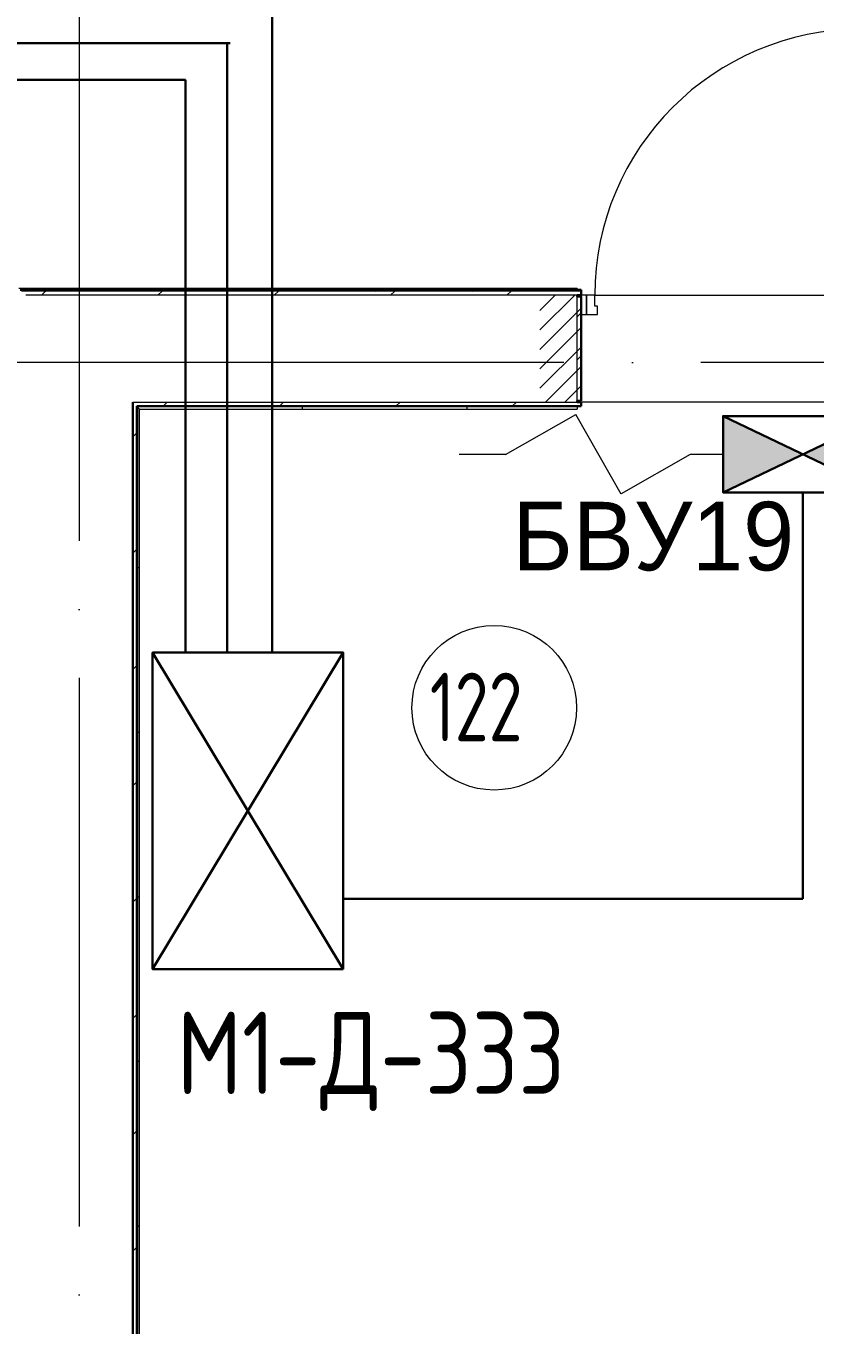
# Model space of a CAD drawing. Header units: millimetres. Extents: x -396912 to 182286, y -43638 to 41610.
# Drawn here: x -9350 to -6473, y -16588 to -11851 of the extents above; entities that cross this region are included whole.
import ezdxf

# ---------------------------------------------------------------- set-up
doc = ezdxf.new("R2010")
doc.units = ezdxf.units.MM
doc.set_wipeout_variables(frame=1)
doc.linetypes.add('ADSK_Линия сетки', pattern=[25, 20, -2.5, 0, -2.5])
doc.linetypes.add('ADSK_Штриховая_ш2 п1_5', pattern=[4.5, 3, -1.5])
doc.layers.add('TEXT1', color=7, linetype='Continuous')
for name, color, linetype, lineweight in [('Двери', 252, 'Continuous', 9), ('лс', 5, 'Continuous', 30), ('Марки помещений', 252, 'Continuous', 20), ('Ограждение', 252, 'Continuous', 9), ('ОЗДС оборудование', 5, 'Continuous', 30), ('Оси', 252, 'Continuous', 9), ('СКиУД', 6, 'Continuous', 5), ('Стены внутренние', 7, 'Continuous', 18), ('Стены наружные', 7, 'Continuous', 18), ('Стены штриховка', 7, 'Continuous', 9)]:
    doc.layers.add(name, color=color, linetype=linetype, lineweight=lineweight)
doc.styles.add('GOST Common_3', font='', dxfattribs={"height": 3.5})
doc.styles.add('Mipgost_5', font='', dxfattribs={"height": 250})
doc.styles.add('RubezhCAD', font='', dxfattribs={"oblique": 10})
doc.styles.get('GOST Common_3').set_extended_font_data('GOST 2.304 type A')
doc.styles.get('Mipgost_5').set_extended_font_data('Mipgost')
doc.styles.get('RubezhCAD').set_extended_font_data('GOST type A')
pattern_1 = [(0, (-37741.8, 574), (0, 600), []), (90, (-37741.8, 574), (-600, 4e-14), [])]

# ---------------------------------------------------------------- blocks, each defined once
blk = doc.blocks.new('1 этаж')
at = {"layer": 'Двери', "lineweight": 18, "true_color": 0x636466}
h = blk.add_hatch(dxfattribs=at)
h.set_pattern_fill('FP_2', color=251, style=0, pattern_type=2)
h.set_pattern_definition([(45, (-12492.8, -13945.73), (-35.3553, 35.3553), [])])
h.paths.add_polyline_path([(-11807.8, -14140.7), (-11807.8, -13750.7), (-11957.8, -13750.7), (-11957.8, -14140.7)])
h.paths.add_polyline_path([(-13177.8, -14140.7), (-13027.8, -14140.7), (-13027.8, -13750.7), (-13177.8, -13750.7)])
at = {"layer": 'Ограждение', "true_color": 0x636466}
h = blk.add_hatch(dxfattribs=at)
h.set_pattern_fill('FP_25', color=251, style=0, pattern_type=2)
h.set_pattern_definition([(0, (-32121.8, 94), (0, 600), []), (90, (-32121.8, 94), (-600, 4e-14), [])])
h.paths.add_polyline_path([(-15072.8, -13730.7), (-13042.8, -13730.7), (-13042.8, -13725.7), (-15077.8, -13725.7)])
h = blk.add_hatch(dxfattribs=at)
h.set_pattern_fill('FP_37', color=251, style=0, pattern_type=2)
h.set_pattern_definition(pattern_1)
h.paths.add_polyline_path([(-14647.8, -20130.7), (-14637.8, -20120.7), (-14637.8, -14165.7), (-14647.8, -14155.7), (-14647.8, -19854.1)])
h = blk.add_hatch(dxfattribs=at)
h.set_pattern_fill('FP_37', color=251, style=0, pattern_type=2)
h.set_pattern_definition(pattern_1)
h.paths.add_polyline_path([(-14637.8, -14165.7), (-13042.8, -14165.7), (-13042.8, -14155.7), (-14647.8, -14155.7)])
at = {"layer": 'Двери', "color": 251, "linetype": 'ADSK_Штриховая_ш2 п1_5', "true_color": 0x636466}
for p, q in [((-13027.8, -13750.7), (-13177.8, -13750.7)), ((-13027.8, -14140.7), (-13027.8, -13750.7)), ((-13177.8, -14140.7), (-13027.8, -14140.7))]:
    blk.add_line(p, q, dxfattribs=at)
at = {"layer": 'Двери', "color": 251, "true_color": 0x636466}
for p, q in [((-13007.8, -13750.7), (-13027.8, -13750.7)), ((-13027.8, -13750.7), (-13027.8, -13820.7)), ((-12977.8, -13750.7), (-13007.8, -13750.7)), ((-13007.8, -13750.7), (-13007.8, -13820.7)), ((-13007.8, -13820.7), (-13007.8, -13750.7)), ((-12977.8, -13790.7), (-12977.8, -13750.7)), ((-13027.8, -13820.7), (-13007.8, -13820.7)), ((-13007.8, -13820.7), (-12967.8, -13820.7)), ((-12967.8, -13790.7), (-12977.8, -13790.7)), ((-12967.8, -13820.7), (-12967.8, -13790.7))]:
    blk.add_line(p, q, dxfattribs=at)
blk.add_arc((-12007.8, -13750.7), 970, 90, 180, dxfattribs=at)
at = {"layer": 'Марки помещений', "color": 251, "true_color": 0x636466}
blk.add_circle((-13344.7, -15255), 300, dxfattribs=at)
at = {"layer": 'Ограждение', "color": 251, "true_color": 0x636466}
for p, q in [((-13042.8, -13725.7), (-15077.8, -13725.7)), ((-13042.8, -13725.7), (-13042.8, -13730.8)), ((-14637.8, -14165.7), (-14647.8, -14155.7)), ((-13042.8, -14155.7), (-13042.8, -14165.7)), ((-14637.8, -20120.7), (-14637.8, -14165.7)), ((-14637.8, -14165.7), (-13042.8, -14165.7))]:
    blk.add_line(p, q, dxfattribs=at)
at = {"layer": 'Оси', "color": 251, "linetype": 'ADSK_Линия сетки', "ltscale": 100, "true_color": 0x636466}
for p, q in [((-14857.8, -2645.7), (-14857.8, -32501.9)), ((4409.5, -13995.7), (-72530.1, -13995.7))]:
    blk.add_line(p, q, dxfattribs=at)
at = {"layer": 'Стены внутренние', "color": 251, "true_color": 0x636466}
for p, q in [((-13042.8, -13750.7), (-15052.8, -13750.7)), ((-13042.8, -14135.7), (-13042.8, -13755.7)), ((-12977.8, -13750.7), (-12047.8, -13750.7)), ((-14662.8, -14140.7), (-13042.8, -14140.7)), ((-11877.8, -14140.7), (-13027.8, -14140.7))]:
    blk.add_line(p, q, dxfattribs=at)
at = {"layer": 'Стены внутренние', "color": 251, "lineweight": 30, "true_color": 0x636466}
for p, q in [((-13042.8, -13755.7), (-13042.8, -13750.7)), ((-13042.8, -14140.7), (-13042.8, -14135.7))]:
    blk.add_line(p, q, dxfattribs=at)
at = {"layer": 'Стены наружные', "color": 251, "lineweight": 30, "true_color": 0x636466}
for p, q in [((-13027.8, -13730.7), (-15072.8, -13730.7)), ((-13027.8, -13750.7), (-13027.8, -13730.7)), ((-13042.8, -13750.7), (-13027.8, -13750.7)), ((-13027.8, -13755.7), (-13042.8, -13755.7)), ((-13027.8, -14135.7), (-13027.8, -13755.7)), ((-14662.8, -14140.7), (-14662.8, -20145.7)), ((-14647.8, -14155.7), (-13027.8, -14155.7)), ((-14647.8, -20130.7), (-14647.8, -14155.7)), ((-13042.8, -14135.7), (-13027.8, -14135.7)), ((-13027.8, -14140.7), (-13042.8, -14140.7)), ((-13027.8, -14155.7), (-13027.8, -14140.7))]:
    blk.add_line(p, q, dxfattribs=at)
at = {"layer": 'Стены наружные', "color": 251, "linetype": 'Continuous', "lineweight": 9, "true_color": 0x636466}
for p, q in [((-15051, -13735.7), (-15046, -13730.7)), ((-14995.3, -13750.7), (-14980.3, -13735.7)), ((-14980.3, -13735.7), (-14975.3, -13730.7)), ((-14909.6, -13735.7), (-14904.6, -13730.7)), ((-14838.9, -13735.7), (-14833.9, -13730.7)), ((-14768.1, -13735.7), (-14763.1, -13730.7)), ((-14697.4, -13735.7), (-14692.4, -13730.7)), ((-14626.7, -13735.7), (-14621.7, -13730.7)), ((-14571, -13750.7), (-14556, -13735.7)), ((-14556, -13735.7), (-14551, -13730.7)), ((-14485.3, -13735.7), (-14480.3, -13730.7)), ((-14414.6, -13735.7), (-14409.6, -13730.7)), ((-14343.9, -13735.7), (-14338.9, -13730.7)), ((-14273.2, -13735.7), (-14268.2, -13730.7)), ((-14202.5, -13735.7), (-14197.5, -13730.7)), ((-14146.8, -13750.7), (-14131.8, -13735.7)), ((-14131.8, -13735.7), (-14126.8, -13730.7)), ((-14061, -13735.7), (-14056, -13730.7)), ((-13990.3, -13735.7), (-13985.3, -13730.7)), ((-13919.6, -13735.7), (-13914.6, -13730.7)), ((-13848.9, -13735.7), (-13843.9, -13730.7)), ((-13778.2, -13735.7), (-13773.2, -13730.7)), ((-13722.5, -13750.7), (-13707.5, -13735.7)), ((-13707.5, -13735.7), (-13702.5, -13730.7)), ((-13636.8, -13735.7), (-13631.8, -13730.7)), ((-13566.1, -13735.7), (-13561.1, -13730.7)), ((-13495.4, -13735.7), (-13490.4, -13730.7)), ((-13424.6, -13735.7), (-13419.6, -13730.7)), ((-13353.9, -13735.7), (-13348.9, -13730.7)), ((-13298.2, -13750.7), (-13283.2, -13735.7)), ((-13283.2, -13735.7), (-13278.2, -13730.7)), ((-13212.5, -13735.7), (-13207.5, -13730.7)), ((-13141.8, -13735.7), (-13136.8, -13730.7)), ((-13071.1, -13735.7), (-13066.1, -13730.7)), ((-13042.8, -13829.4), (-13027.8, -13814.4)), ((-13042.8, -13986.6), (-13027.8, -13971.6)), ((-14551.8, -14155.7), (-14536.8, -14140.7)), ((-14127.5, -14155.7), (-14112.5, -14140.7)), ((-13703.2, -14155.7), (-13688.2, -14140.7)), ((-13279, -14155.7), (-13264, -14140.7)), ((-14662.8, -14266.8), (-14647.8, -14251.8)), ((-14662.8, -14691), (-14647.8, -14676)), ((-14662.8, -15115.3), (-14647.8, -15100.3)), ((-14662.8, -15539.6), (-14647.8, -15524.6)), ((-14662.8, -15963.8), (-14647.8, -15948.8)), ((-14662.8, -16388.1), (-14647.8, -16373.1)), ((-14662.8, -16812.4), (-14647.8, -16797.4)), ((-14662.8, -17236.6), (-14647.8, -17221.6))]:
    blk.add_line(p, q, dxfattribs=at)
at = {"layer": 'Стены штриховка', "color": 251, "true_color": 0x636466}
blk.add_line((-13027.8, -13735.7), (-15067.8, -13735.7), dxfattribs=at)
at = {"layer": 'Марки помещений', "color": 251, "true_color": 0x636466, "style": 'GOST Common_3', "width": 0.9}
blk.add_text('122', height=250, dxfattribs=at).set_placement((-13579.6, -15377.2))
blk = doc.blocks.new('A$Cb313f563')
at = {"color": 5, "lineweight": 30, "ltscale": 5}
for p, q in [((0, 0), (1154, 695.6)), ((0, 695.6), (1154, 0))]:
    blk.add_line(p, q, dxfattribs=at)
blk.add_lwpolyline([(0, 0), (0, 695.6), (1154, 695.6), (1154, 0)], close=True, dxfattribs=at)
blk = doc.blocks.new('БВИ')
at = {"layer": 'ОЗДС оборудование', "lineweight": 13}
for p, q in [((76.1, 687.9), (76.1, 772.2)), ((76.1, 687.9), (149, 560)), ((3.3, 476.9), (149, 560)), ((76.1, 351.1), (4.1, 477.4))]:
    blk.add_line(p, q, dxfattribs=at)
at = {"lineweight": 13}
blk.add_wipeout([(6.6, 291.5), (145.7, 291.5), (145.7, 0), (6.6, 0)], dxfattribs=at).dxf.layer = 'ОЗДС оборудование'
at = {"layer": 'ОЗДС оборудование', "ltscale": 3}
blk.add_hatch(color=256, dxfattribs=at).paths.add_polyline_path([(145.7, 291.5), (6.6, 291.5), (76.1, 145.7)])
at = {"layer": 'ОЗДС оборудование', "ltscale": 5}
blk.add_hatch(color=256, dxfattribs=at).paths.add_polyline_path([(6.6, 0), (145.7, 0), (76.1, 145.7)])
at = {"layer": 'ОЗДС оборудование', "lineweight": 13}
blk.add_line((76.1, 291.5), (76.1, 351.1), dxfattribs=at)
at = {"layer": 'ОЗДС оборудование', "ltscale": 5}
for p, q in [((145.7, 0), (6.6, 291.5)), ((6.6, 0), (145.7, 291.5))]:
    blk.add_line(p, q, dxfattribs=at)
blk.add_lwpolyline([(145.7, 0), (6.6, 0), (6.6, 291.5), (145.7, 291.5)], close=True, dxfattribs=at)

msp = doc.modelspace()

# ---------------------------------------------------------------- linework, layer by layer
at = {"layer": 'лс', "color": 104}
for p, q in [((-8452.5, -14135.6), (-8452.5, -11758.8)), ((-25096.3, -11913), (-8605.9, -11913)), ((-8616.3, -14135.6), (-8616.3, -11917.5)), ((-25262.4, -12047.3), (-8768.6, -12047.3)), ((-8768.6, -14135.6), (-8768.6, -12047.3)), ((-6516.9, -13539.2), (-6516.9, -15033)), ((-6516.9, -15033), (-8192.9, -15033))]:
    msp.add_line(p, q, dxfattribs=at)

# ---------------------------------------------------------------- block references
msp.add_blockref('1 этаж', (5702.1, 918.2))
at = {"layer": 'СКиУД', "color": 7, "lineweight": 9, "rotation": 90}
msp.add_blockref('A$Cb313f563', (-8192.9, -15289.5), dxfattribs=at)

# ---------------------------------------------------------------- texts
at = {"layer": 'TEXT1', "style": 'RubezhCAD'}
msp.add_text('М1-Д-333 ', height=300, dxfattribs=at).set_placement((-8800.1, -15745.2))
at = {"layer": 'ОЗДС оборудование', "linetype": 'Continuous', "lineweight": 0, "insert": (-7062.3, -13712.5), "char_height": 250, "width": 3169.543, "attachment_point": 5, "style": 'Mipgost_5'}
msp.add_mtext('\\A1;{\\C0;БВУ19}', dxfattribs=at)

# ---------------------------------------------------------------- next in the draw order: block references
at = {"layer": 'ОЗДС оборудование', "lineweight": 20, "xscale": 2, "yscale": 2, "zscale": 2, "rotation": 90}
msp.add_blockref('БВИ', (-6225.4, -13564.8), dxfattribs=at)

doc.saveas('drawing.dxf')
